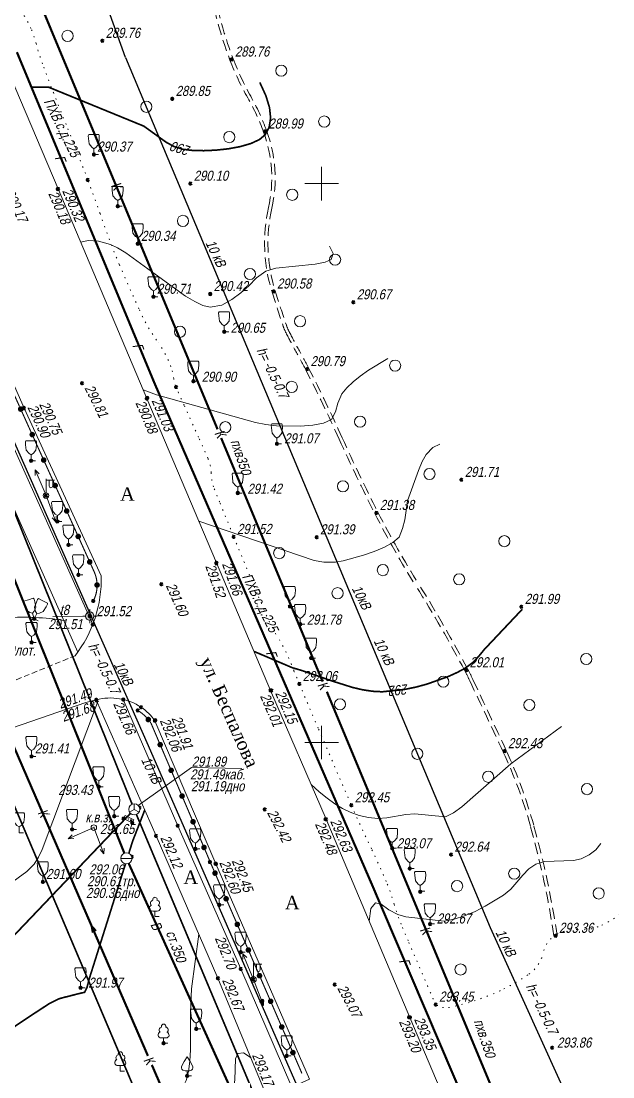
# Model space of a CAD drawing. Header units: metres. Extents: x 5191936 to 10384803, y 4968698 to 9938221.
# Drawn here: x 5192373.1 to 5192426.1, y 4968920.1 to 4969014.5 of the extents above; entities that cross this region are included whole.
import ezdxf

# ---------------------------------------------------------------- set-up
doc = ezdxf.new("R2010")
doc.units = ezdxf.units.M
doc.set_wipeout_variables(frame=1)
for name, pattern in [('71100000a', [1, 0, -1]), ('COMMUN', [6, 5, -1]), ('DASHED', [0.75, 0.5, -0.25]), ('DASHEDX2', [1.5, 1, -0.5])]:
    doc.linetypes.add(name, pattern=pattern)
doc.layers.get('0').update_dxf_attribs({"lineweight": 18})
for name, color, linetype, lineweight in [('31252100', 7, 'Continuous', 18), ('51361400', 7, 'Continuous', 18), ('51361960', 7, 'Continuous', 18), ('51472300', 7, 'Continuous', 18), ('51478610', 7, 'Continuous', 18), ('71100000', 7, 'Continuous', 18), ('71133100', 7, 'Continuous', 18), ('71133200', 7, 'Continuous', 18), ('71133300', 7, 'Continuous', 18), ('82211000', 7, 'Continuous', 18), ('Commun', 7, 'Continuous', 18), ('CONTOURS-LABEL', 7, 'Continuous', 18), ('ELE_SKLAD', 7, 'Continuous', 18), ('GEO_POINTS', 7, 'Continuous', 18), ('Grid', 7, 'Continuous', 18), ('Otm', 7, 'Continuous', 18), ('R_Поверхность6_CNT-MAJ', 7, 'Continuous', 18), ('R_Поверхность6_CNT-MIN', 7, 'Continuous', 18), ('R_Поверхность7_CNT-MAJ', 7, 'Continuous', 18), ('R_Поверхность7_CNT-MIN', 7, 'Continuous', 18), ('R_Поверхность8_CNT-MIN', 7, 'Continuous', 18), ('Sit', 7, 'Continuous', 18), ('Text', 7, 'Continuous', 18), ('Text_com', 7, 'Continuous', 18), ('Us_znak', 7, 'Continuous', 18), ('Us_znak_fon', 7, 'Continuous', 18)]:
    doc.layers.add(name, color=color, linetype=linetype, lineweight=lineweight)
doc.styles.add('eskd', font='ESKD1.shx', dxfattribs={"width": 1.2, "oblique": 15})
doc.styles.get("Standard").update_dxf_attribs({"font": 'arial.ttf', "width": 0.8, "oblique": 13, "height": 0.9})
doc.styles.add('style1', font='times.ttf', dxfattribs={"height": 1})
doc.linetypes.add('KABELww_500', pattern='A,0.0001,-0.4,[131,ltypeshp.shx,S=0.4,R=90,X=0.4,Y=-0.4],0.2,[131,ltypeshp.shx,S=0.2,R=90,X=0.4,Y=-0.2],3.6,[131,ltypeshp.shx,S=0.2,R=-90,X=-0.4,Y=0.2],0.2,[131,ltypeshp.shx,S=0.4,R=-90,X=-0.4,Y=0.4],-0.8,4,-0.4', length=9.6001)
doc.linetypes.add('ПОДЗ_ЛИНИИ_СВЯЗИ', pattern='A,4.8,-0.2,[133,ltypeshp.shx,S=0.2,R=0,X=-0.2,Y=0],-0.2,4.8,-2', length=12)

# ---------------------------------------------------------------- blocks, each defined once
blk = doc.blocks.new('71133100')
for p, q in [((-0.39, 0.96), (0.43, 0.96)), ((0, 0.96), (0, 0)), ((0, 0), (0.75, 0))]:
    blk.add_line(p, q)
for centre, radius, start, end in [((-0.44, 1.5), 0.538, 107.1058, 275.2306), ((-0.26, 2.38), 0.52, 101.09, 227.21), ((0.01, 3.04), 0.39, 339.52, 198.62), ((0.33, 2.4), 0.5, 301.87, 85.62), ((0.46, 1.48), 0.52, 267.04, 76.7)]:
    blk.add_arc(centre, radius, start, end)
at = {"style": 'eskd', "oblique": 15}
blk.add_attdef('Z', (1.7, -0.17), '', height=2, dxfattribs=at)
blk = doc.blocks.new('71133200')
for p, q in [((-0.924145, 3.560442), (-1.024145, 3.360442)), ((-1.024145, 3.360442), (-0.977382, 2.864397)), ((-0.977382, 2.864397), (-0.861899, 1.88241)), ((-0.024145, 3.560442), (-0.924145, 3.560442)), ((-0.024145, 3.560442), (0.875855, 3.560442)), ((0.861899, 1.88241), (0.975974, 2.864397)), ((0.875855, 3.560442), (0.958164, 3.395824)), ((0.975974, 2.864397), (0.958164, 3.395824)), ((-0.861899, 1.88241), (-0.374616, 1.28565)), ((-0.374616, 1.28565), (0, 1.039723)), ((0, 1.039723), (0.401375, 1.321765)), ((0, 0), (0, 1.039723)), ((0.8, 0), (0, 0)), ((0.401375, 1.321765), (0.861899, 1.88241))]:
    blk.add_line(p, q)
at = {"style": 'eskd', "oblique": 14.99997778}
blk.add_attdef('Z', (1.873004, -0.239356), '', height=2, dxfattribs=at)
blk = doc.blocks.new('51478610')
at = {"color": 7}
blk.add_wipeout([(0.5, 0.05), (0.48, 0.15), (0.44, 0.24), (0.39, 0.32), (0.32, 0.39), (0.24, 0.44), (0.15, 0.48), (0.05, 0.5), (-0.05, 0.5), (-0.15, 0.48), (-0.24, 0.44), (-0.32, 0.39), (-0.39, 0.32), (-0.44, 0.24), (-0.48, 0.15), (-0.5, 0.05), (-0.5, -0.05), (-0.48, -0.15), (-0.44, -0.24), (-0.39, -0.32), (-0.32, -0.39), (-0.24, -0.44), (-0.15, -0.48), (-0.05, -0.5), (0.05, -0.5), (0.15, -0.48), (0.24, -0.44), (0.32, -0.39), (0.39, -0.32), (0.44, -0.24), (0.48, -0.15), (0.5, -0.05)], dxfattribs=at)
at = {"color": 7, "const_width": 0.375}
blk.add_lwpolyline([(0.01, 0.01, 1), (-0.01, -0.01, 1), (0.01, 0.01)], format="xyb", close=True, dxfattribs=at)
blk.add_circle((0, 0), 0.5)
at = {"style": 'eskd', "oblique": 15}
blk.add_attdef('Z', (1.11, -0.78), '', height=2, dxfattribs=at)
blk = doc.blocks.new('NAPR')
at = {"layer": 'Us_znak', "color": 0, "linetype": 'Continuous', "lineweight": -2}
for p in [(-0.191, 2.038), (0.189, 2.037)]:
    blk.add_line(p, (0, 2.5), dxfattribs=at)
blk.add_lwpolyline([(0, 0), (0, 2.5)], dxfattribs=at)
blk = doc.blocks.new('71133300')
for p, q in [((0, 0.91), (0, 0)), ((0, 0), (0.76, 0))]:
    blk.add_line(p, q)
blk.add_lwpolyline([(0, 0.91), (-0.38, 0.91), (-0.76, 1.03), (-0.95, 1.21), (-1.01, 1.47), (-0.99, 1.69), (-0.54, 2.57), (0, 3.42), (0.54, 2.57), (0.99, 1.69), (1.01, 1.47), (0.95, 1.21), (0.76, 1.03), (0.39, 0.91)], close=True)
at = {"style": 'eskd', "oblique": 15}
blk.add_attdef('Z', (1.77, -0.69), '', height=2, dxfattribs=at)
blk = doc.blocks.new('51472300')
for p, q in [((0, 0.5), (0, 3)), ((0, 2.75), (1.5, 2.75)), ((0.54, 1.74), (0.54, 2.75)), ((1.2, 1.74), (1.2, 2.75))]:
    blk.add_line(p, q)
at = {"color": 7}
for radius in [0.5, 0.05]:
    blk.add_circle((0, 0), radius, dxfattribs=at)
blk.add_arc((0.87, 1.75), 0.331, 182.1567, 357.8433)
at = {"oblique": 15}
blk.add_attdef('Z', (1.02, -1.37), '', height=2, dxfattribs=at)
blk = doc.blocks.new('*U49')
at = {"layer": '82211000', "linetype": 'Continuous', "ltscale": 0.5}
blk.add_hatch(color=256, dxfattribs=at).paths.add_polyline_path([(5192379.91, 4968964.339, 1), (5192379.917, 4968963.839, 1)], flags=0)
at = {"layer": '82211000', "linetype": 'Continuous', "ltscale": 0.5, "flags": 128}
blk.add_lwpolyline([(5192379.639, 4968965.299, 0.1, 0.1, -0.08385), (5192379.899, 4968964.338, 0, 0, 0)], format="xyseb", dxfattribs=at)
at = {"layer": '82211000', "ltscale": 0.5, "const_width": 0.1}
blk.add_lwpolyline([(5192379.906, 4968963.839, -0.102887), (5192379.576, 4968962.668, -0.102887)], format="xyb", dxfattribs=at)
blk = doc.blocks.new('*U50')
at = {"layer": '82211000', "linetype": 'Continuous', "ltscale": 0.5}
for points in [[(5192358.938, 4969012.113, 1), (5192359.135, 4969011.653, 1)], [(5192359.925, 4969009.816, 1), (5192360.123, 4969009.357, 1)], [(5192360.913, 4969007.519, 1), (5192361.11, 4969007.06, 1)], [(5192361.9, 4969005.223, 1), (5192362.098, 4969004.763, 1)], [(5192362.888, 4969002.926, 1), (5192363.085, 4969002.467, 1)], [(5192363.875, 4969000.629, 1), (5192364.073, 4969000.17, 1)], [(5192364.863, 4968998.332, 1), (5192365.06, 4968997.873, 1)], [(5192365.85, 4968996.036, 1), (5192366.048, 4968995.576, 1)], [(5192366.838, 4968993.739, 1), (5192367.035, 4968993.28, 1)], [(5192367.831, 4968991.445, 1), (5192368.037, 4968990.989, 1)], [(5192368.86, 4968989.167, 1), (5192369.066, 4968988.711, 1)], [(5192369.889, 4968986.888, 1), (5192370.095, 4968986.432, 1)], [(5192370.918, 4968984.61, 1), (5192371.124, 4968984.154, 1)], [(5192371.947, 4968982.331, 1), (5192372.153, 4968981.876, 1)], [(5192372.976, 4968980.053, 1), (5192373.182, 4968979.597, 1)], [(5192374.005, 4968977.774, 1), (5192374.211, 4968977.319, 1)], [(5192375.034, 4968975.496, 1), (5192375.24, 4968975.04, 1)], [(5192376.063, 4968973.218, 1), (5192376.269, 4968972.762, 1)], [(5192377.092, 4968970.939, 1), (5192377.298, 4968970.484, 1)], [(5192378.121, 4968968.661, 1), (5192378.327, 4968968.205, 1)], [(5192379.15, 4968966.382, 1), (5192379.356, 4968965.927, 1)]]:
    blk.add_hatch(color=256, dxfattribs=at).paths.add_polyline_path(points, flags=0)
at = {"layer": '82211000', "linetype": 'Continuous', "ltscale": 0.5, "flags": 128}
blk.add_lwpolyline([(5192358.543, 4969013.031, 0.1, 0.1, 0), (5192358.938, 4969012.113, 0, 0, 0)], format="xyseb", dxfattribs=at)
at = {"layer": '82211000', "linetype": 'Continuous', "ltscale": 0.5, "const_width": 0.1}
for points in [[(5192359.135, 4969011.653), (5192359.925, 4969009.816)], [(5192360.123, 4969009.357), (5192360.913, 4969007.519)], [(5192361.11, 4969007.06), (5192361.9, 4969005.223)], [(5192362.098, 4969004.763), (5192362.888, 4969002.926)], [(5192363.085, 4969002.467), (5192363.875, 4969000.629)], [(5192364.073, 4969000.17), (5192364.863, 4968998.332)], [(5192365.06, 4968997.873), (5192365.85, 4968996.036)], [(5192366.048, 4968995.576), (5192366.838, 4968993.739)], [(5192368.037, 4968990.989), (5192368.86, 4968989.167)], [(5192369.066, 4968988.711), (5192369.889, 4968986.888)], [(5192370.095, 4968986.432), (5192370.918, 4968984.61)], [(5192371.124, 4968984.154), (5192371.947, 4968982.331)], [(5192372.153, 4968981.876), (5192372.976, 4968980.053)], [(5192373.182, 4968979.597), (5192374.005, 4968977.774)], [(5192374.211, 4968977.319), (5192375.034, 4968975.496)], [(5192375.24, 4968975.04), (5192376.063, 4968973.218)], [(5192376.269, 4968972.762), (5192377.092, 4968970.939)], [(5192377.298, 4968970.484), (5192378.121, 4968968.661)], [(5192378.327, 4968968.205), (5192379.15, 4968966.382)]]:
    blk.add_lwpolyline(points, dxfattribs=at)
at = {"layer": '82211000', "linetype": 'Continuous', "ltscale": 0.5}
blk.add_lwpolyline([(5192367.035, 4968993.28, 0.1, 0.1, 0), (5192367.679, 4968991.781, 0.1, 0.1, 0), (5192367.831, 4968991.445, 0, 0, 0)], format="xyseb", dxfattribs=at)
at = {"layer": '82211000', "ltscale": 0.5, "const_width": 0.1}
blk.add_lwpolyline([(5192379.356, 4968965.927), (5192379.639, 4968965.299)], dxfattribs=at)
blk = doc.blocks.new('*U55')
at = {"layer": '82211000', "linetype": 'Continuous', "ltscale": 0.5}
for points in [[(5192384.331, 4968952.245, 1), (5192384.654, 4968951.862, 1)], [(5192385.458, 4968950.032, 1), (5192385.654, 4968949.573, 1)], [(5192386.439, 4968947.733, 1), (5192386.635, 4968947.273, 1)], [(5192387.42, 4968945.433, 1), (5192387.616, 4968944.973, 1)], [(5192388.4, 4968943.134, 1), (5192388.597, 4968942.674, 1)], [(5192389.381, 4968940.834, 1), (5192389.577, 4968940.374, 1)], [(5192390.365, 4968938.536, 1), (5192390.564, 4968938.077, 1)], [(5192391.36, 4968936.242, 1), (5192391.559, 4968935.783, 1)], [(5192392.355, 4968933.949, 1), (5192392.554, 4968933.49, 1)], [(5192393.35, 4968931.655, 1), (5192393.549, 4968931.197, 1)], [(5192394.345, 4968929.362, 1), (5192394.544, 4968928.903, 1)], [(5192395.34, 4968927.068, 1), (5192395.539, 4968926.61, 1)], [(5192396.335, 4968924.775, 1), (5192396.534, 4968924.316, 1)], [(5192397.33, 4968922.481, 1), (5192397.529, 4968922.023, 1)]]:
    blk.add_hatch(color=256, dxfattribs=at).paths.add_polyline_path(points, flags=0)
at = {"layer": '82211000', "linetype": 'Continuous', "ltscale": 0.5, "flags": 128}
blk.add_lwpolyline([(5192383.555, 4968952.871, 0.1, 0.1, -0.129489), (5192383.635, 4968952.818, 0.1, 0.1, -0.055966), (5192384.326, 4968952.24, 0, 0, 0)], format="xyseb", dxfattribs=at)
at = {"layer": '82211000', "linetype": 'Continuous', "ltscale": 0.5}
for points in [[(5192384.648, 4968951.858, 0.1, 0.1, -0.008485), (5192384.727, 4968951.746, 0.1, 0.1, 0), (5192385.458, 4968950.032, 0, 0, 0)], [(5192389.577, 4968940.374, 0.1, 0.1, 0), (5192390.174, 4968938.974, 0.1, 0.1, 0), (5192390.365, 4968938.536, 0, 0, 0)]]:
    blk.add_lwpolyline(points, format="xyseb", dxfattribs=at)
at = {"layer": '82211000', "linetype": 'Continuous', "ltscale": 0.5, "const_width": 0.1}
for points in [[(5192385.654, 4968949.573), (5192386.439, 4968947.733)], [(5192386.635, 4968947.273), (5192387.42, 4968945.433)], [(5192387.616, 4968944.973), (5192388.4, 4968943.134)], [(5192388.597, 4968942.674), (5192389.381, 4968940.834)], [(5192390.564, 4968938.077), (5192391.36, 4968936.242)], [(5192391.559, 4968935.783), (5192392.355, 4968933.949)], [(5192392.554, 4968933.49), (5192393.35, 4968931.655)], [(5192393.549, 4968931.197), (5192394.345, 4968929.362)], [(5192394.544, 4968928.903), (5192395.34, 4968927.068)], [(5192395.539, 4968926.61), (5192396.335, 4968924.775)], [(5192396.534, 4968924.316), (5192397.33, 4968922.481)]]:
    blk.add_lwpolyline(points, dxfattribs=at)
at = {"layer": '82211000', "ltscale": 0.5, "const_width": 0.1}
blk.add_lwpolyline([(5192397.529, 4968922.023), (5192398.242, 4968920.378)], dxfattribs=at)
blk = doc.blocks.new('31252100a')
blk.add_circle((0, 0), 1)
blk = doc.blocks.new('51361400a')
at = {"color": 7}
blk.add_wipeout([(-0.1, 1), (-0.29, 0.96), (-0.47, 0.89), (-0.64, 0.78), (-0.78, 0.64), (-0.89, 0.47), (-0.96, 0.29), (-1, 0.1), (-1, -0.1), (-0.96, -0.29), (-0.89, -0.47), (-0.78, -0.64), (-0.64, -0.78), (-0.47, -0.89), (-0.29, -0.96), (-0.1, -1), (0.1, -1), (0.29, -0.96), (0.47, -0.89), (0.64, -0.78), (0.78, -0.64), (0.89, -0.47), (0.96, -0.29), (1, -0.1), (1, 0.1), (0.96, 0.29), (0.89, 0.47), (0.78, 0.64), (0.64, 0.78), (0.47, 0.89), (0.29, 0.96), (0.1, 1)], dxfattribs=at)
blk.add_line((-1, 0), (1, 0))
blk.add_circle((0, 0), 1)
at = {"style": 'eskd', "oblique": 15}
for tag, p in [('Z', (1.72, 1.4)), ('Z1', (1.72, -1)), ('Z2', (1.72, -3.4))]:
    blk.add_attdef(tag, p, '', height=2, dxfattribs=at)
blk = doc.blocks.new('51361960a')
at = {"color": 7}
blk.add_wipeout([(-0.1, 1), (-0.29, 0.96), (-0.47, 0.89), (-0.64, 0.78), (-0.78, 0.64), (-0.89, 0.47), (-0.96, 0.29), (-1, 0.1), (-1, -0.1), (-0.96, -0.29), (-0.89, -0.47), (-0.78, -0.64), (-0.64, -0.78), (-0.47, -0.89), (-0.29, -0.96), (-0.1, -1), (0.1, -1), (0.29, -0.96), (0.47, -0.89), (0.64, -0.78), (0.78, -0.64), (0.89, -0.47), (0.96, -0.29), (1, -0.1), (1, 0.1), (0.96, 0.29), (0.89, 0.47), (0.78, 0.64), (0.64, 0.78), (0.47, 0.89), (0.29, 0.96), (0.1, 1)], dxfattribs=at)
blk.add_wipeout([(-0.1, 1), (-0.29, 0.96), (-0.47, 0.89), (-0.64, 0.78), (-0.78, 0.64), (-0.89, 0.47), (-0.96, 0.29), (-1, 0.1), (-1, -0.1), (-0.96, -0.29), (-0.89, -0.47), (-0.78, -0.64), (-0.64, -0.78), (-0.47, -0.89), (-0.29, -0.96), (-0.1, -1), (0.1, -1), (0.29, -0.96), (0.47, -0.89), (0.64, -0.78), (0.78, -0.64), (0.89, -0.47), (0.96, -0.29), (1, -0.1), (1, 0.1), (0.96, 0.29), (0.89, 0.47), (0.78, 0.64), (0.64, 0.78), (0.47, 0.89), (0.29, 0.96), (0.1, 1)], dxfattribs=at)
for q in [(-0.87, -0.5), (0, 1), (0.87, -0.5)]:
    blk.add_line((0, 0), q)
blk.add_circle((0, 0), 1)
at = {"style": 'eskd', "oblique": 15}
for tag, p in [('Z', (1.72, 1.4)), ('Z1', (1.72, -1)), ('Z2', (1.72, -3.4))]:
    blk.add_attdef(tag, p, '', height=2, dxfattribs=at)
blk = doc.blocks.new('A$C52264BE2')
at = {"layer": 'Sit'}
h = blk.add_hatch(color=32, dxfattribs=at)
h.dxf.hatch_style = 1
h.paths.add_polyline_path([(0, 0.374), (0.714, 0.443), (0.15, 0)])
at = {"layer": 'Sit', "color": 32, "elevation": 285.308}
blk.add_lwpolyline([(0, 0.374), (0.714, 0.443), (0.15, 0), (0, 0.374)], dxfattribs=at)
blk = doc.blocks.new('POINT')
at = {"layer": 'Us_znak', "linetype": 'Continuous', "lineweight": -2}
h = blk.add_hatch(color=0, dxfattribs=at)
edge = h.paths.add_edge_path()
edge.add_arc((0, 0), 0.05, 0, 360)
at = {"layer": 'Us_znak_fon', "linetype": 'Continuous', "true_color": 0xffffff}
blk.add_hatch(color=7, dxfattribs=at).paths.add_polyline_path([(-0.422, 0.05, -0.346708), (-0.05, 0.422), (-0.05, 0.625), (0.05, 0.625), (0.05, 0.422, -0.346708), (0.422, 0.05), (0.625, 0.05), (0.625, -0.05), (0.422, -0.05, -0.346708), (0.05, -0.422), (0.05, -0.625), (-0.05, -0.625), (-0.05, -0.422, -0.346708), (-0.422, -0.05), (-0.625, -0.05), (-0.625, 0.05)])
at = {"layer": 'Us_znak', "color": 0, "linetype": 'Continuous', "lineweight": -2}
for p, q in [((-0.625, 0), (-0.375, 0)), ((0, 0.375), (0, 0.625)), ((0.375, 0), (0.625, 0)), ((0, -0.625), (0, -0.375))]:
    blk.add_line(p, q, dxfattribs=at)
for radius in [0.375, 0.05]:
    blk.add_circle((0, 0), radius, dxfattribs=at)
blk = doc.blocks.new('GRID')
at = {"layer": 'Grid', "color": 104}
blk.add_line((-1.5, 0), (1.5, 0), dxfattribs=at)
for points in [[(0, 0), (0, 1.5)], [(0, 0), (0, -1.5)]]:
    blk.add_lwpolyline(points, dxfattribs=at)

msp = doc.modelspace()

# ---------------------------------------------------------------- hatches: boundary and pattern name
at = {"layer": 'Sit'}
h = msp.add_hatch(color=256, dxfattribs=at)
h.dxf.hatch_style = 1
edge = h.paths.add_edge_path()
edge.add_arc((5192382.477, 4968943.263), 0.0633, 0, 360)
h = msp.add_hatch(color=256, dxfattribs=at)
h.dxf.hatch_style = 1
edge = h.paths.add_edge_path()
edge.add_arc((5192382.705, 4968943.158), 0.0633, 0, 360)
h = msp.add_hatch(color=256, dxfattribs=at)
h.dxf.hatch_style = 1
edge = h.paths.add_edge_path()
edge.add_arc((5192382.958, 4968943.026), 0.0633, 0, 360)

# ---------------------------------------------------------------- linework, layer by layer
at = {"color": 192, "linetype": 'ПОДЗ_ЛИНИИ_СВЯЗИ', "lineweight": 60, "ltscale": 0.4, "const_width": 0.15, "flags": 128}
for points, elevation in [([(5192363.093, 4968994.019), (5192383.048, 4968944.479)], 290.074), ([(5192359.414, 4968975.202), (5192400.151, 4968879.163), (5192415.349, 4968862.931), (5192431.978, 4968825.684)], 290.481), ([(5192383.429, 4968943.554), (5192412.613, 4968874.085)], 290.074)]:
    msp.add_lwpolyline(points, dxfattribs=dict(at, elevation=elevation))
msp.add_lwpolyline([(5192382.893, 4968943.654), (5192360.566, 4968920.23)], dxfattribs=at)
at = {"layer": '71100000', "linetype": '71100000a', "ltscale": 0.5}
msp.add_lwpolyline([(5192373.242, 4969015.27, -0.040446), (5192373.992, 4969013.885, -0.039251), (5192374.464, 4969012.539, 0.025097), (5192375.141, 4969010.417, 0.00676), (5192377.144, 4969005.29, -0.006992), (5192379.078, 4969000.333, -0.004475), (5192380.174, 4968997.322, 0.004825), (5192381.193, 4968994.529, 0.011418), (5192381.911, 4968992.742, 0.004977), (5192383.693, 4968988.7, 0.049624), (5192385.401, 4968985.746, -0.070917), (5192386.51, 4968983.624, -0.050439), (5192386.768, 4968982.568, 0.0688), (5192386.985, 4968981.799, 0.000646), (5192387.174, 4968981.37, 0.000224), (5192387.72, 4968980.135, 0.002206), (5192389.031, 4968977.209, -0.003622), (5192389.825, 4968975.424, -0.096766), (5192390.111, 4968974.134, 0.087041), (5192390.401, 4968972.696, 0.002991), (5192390.917, 4968971.4, 0.001287), (5192392.141, 4968968.397, 0.001024), (5192394.355, 4968963.038, 0.003323), (5192395.052, 4968961.392, 0.03711), (5192396.093, 4968959.398, -0.039081), (5192397.074, 4968957.501, -0.003315), (5192397.528, 4968956.405, 0.003096), (5192398.013, 4968955.232, 0.00177), (5192399.733, 4968951.184, 0.001051), (5192402.669, 4968944.383, 0.010121), (5192404.467, 4968940.462, -0.01371), (5192405.773, 4968937.558, -0.026058), (5192406.5, 4968935.522, 0.025494), (5192407.241, 4968933.441, 0.002719), (5192407.804, 4968932.104, 0.000931), (5192409.476, 4968928.213, 0.002558), (5192409.949, 4968927.133, 0.00619), (5192410.152, 4968926.69, 0.147619), (5192410.323, 4968926.501, 0.070114), (5192410.808, 4968926.295, 0.117065), (5192411.351, 4968926.279, 0.026428), (5192413.648, 4968926.883, 0.035825), (5192416.294, 4968927.945, 0.039067), (5192418.548, 4968929.269, 0.188958), (5192419.809, 4968931.16, -0.209837), (5192421.021, 4968932.83, -0.153261), (5192422.875, 4968933.253, 0.130384), (5192425.059, 4968933.651, 0.041518), (5192426.716, 4968934.605, 0.023686)], format="xyb", dxfattribs=at)
at = {"layer": 'Commun', "color": 1, "linetype": 'KABELww_500', "lineweight": 30, "elevation": 289.986, "flags": 128}
for points in [[(5192382.466, 4969011.289), (5192370.473, 4969044.589), (5192358.264, 4969072.423), (5192342.751, 4969108.924), (5192335.712, 4969126.684)], [(5192382.466, 4969011.289), (5192415.089, 4968933.441), (5192434.818, 4968889.937), (5192496.307, 4968762.206)]]:
    msp.add_lwpolyline(points, dxfattribs=at)
at = {"layer": 'Commun', "color": 1, "linetype": 'KABELww_500', "lineweight": 30, "flags": 128}
msp.add_lwpolyline([(5192313.741, 4969113.03), (5192318.688, 4969101.205), (5192326.535, 4969083.027), (5192337.274, 4969058.319), (5192355.261, 4969016.032), (5192359.208, 4969007.01), (5192365.761, 4968992.071), (5192384.47, 4968949.726), (5192398.816, 4968916.917), (5192412.72, 4968884.388), (5192424.626, 4968856.733), (5192424.626, 4968856.733)], dxfattribs=at)
at = {"layer": 'Commun', "color": 106, "linetype": 'COMMUN', "ltscale": 0.7, "const_width": 0.2, "elevation": 288.015, "flags": 128}
msp.add_lwpolyline([(5192330.211, 4969063.147), (5192353.841, 4969011.103), (5192382.537, 4968939.632), (5192407.44, 4968884.601)], dxfattribs=at)
at = {"layer": 'Commun', "color": 32, "linetype": 'COMMUN', "ltscale": 0.7, "const_width": 0.2, "elevation": 289.283, "flags": 128}
for points in [[(5192372.623, 4969021.398), (5192390.689, 4968978.02)], [(5192391.013, 4968977.241), (5192400.09, 4968955.446)], [(5192400.468, 4968954.537), (5192418.261, 4968911.814)]]:
    msp.add_lwpolyline(points, dxfattribs=at)
at = {"layer": 'Commun', "color": 4, "linetype": 'COMMUN', "ltscale": 0.7, "const_width": 0.2, "flags": 128}
msp.add_lwpolyline([(5192452.716, 4968951.05), (5192445.2, 4968949.396), (5192436.072, 4968929.142), (5192418.49, 4968908.416), (5192417.581, 4968906.66), (5192404.495, 4968937.301), (5192385.012, 4968982.233), (5192372.739, 4969011.765)], dxfattribs=at)
at = {"layer": 'Commun', "color": 32, "linetype": 'COMMUN', "ltscale": 0.7, "const_width": 0.2, "flags": 128}
for points in [[(5192369.343, 4968956.841), (5192384.46, 4968921.958)], [(5192384.81, 4968921.149), (5192387.135, 4968915.786)]]:
    msp.add_lwpolyline(points, dxfattribs=at)
at = {"layer": 'GEO_POINTS', "color": 1, "elevation": 291.52}
msp.add_lwpolyline([(5192379.268, 4968961.3), (5192379.268, 4968961.3)], dxfattribs=at)
at = {"layer": 'GEO_POINTS', "lineweight": 60}
for centre in [(5192380.383, 4969012.784, 289.763), (5192391.942, 4969011.113, 289.759), (5192386.643, 4969007.59, 289.853), (5192394.944, 4969004.669, 289.988), (5192379.625, 4969002.608, 290.368), (5192379.078, 4969000.333, 290.287), (5192388.263, 4969000.001, 290.1), (5192376.398, 4968999.52, 290.179), (5192376.42, 4968999.523, 290.318), (5192381.764, 4968997.974, 290.562), (5192383.548, 4968994.619, 290.336), (5192395.705, 4968990.354, 290.582), (5192384.959, 4968989.882, 290.71), (5192390.039, 4968990.127, 290.424), (5192402.847, 4968989.389, 290.671), (5192391.285, 4968986.754, 290.653), (5192398.707, 4968983.412, 290.795), (5192378.568, 4968982.144, 290.812), (5192386.985, 4968981.799, 290.942), (5192388.529, 4968982.324, 290.899), (5192384.361, 4968980.775, 290.883), (5192384.398, 4968980.824, 291.029), (5192373.357, 4968979.943, 290.895), (5192373.382, 4968979.911, 290.752), (5192396.004, 4968976.721, 291.066), (5192374.011, 4968975.21, 290.886), (5192412.513, 4968973.501, 291.709), (5192392.501, 4968972.321, 291.424), (5192375.345, 4968972.086, 291.034), (5192404.901, 4968970.544, 291.381), (5192376.356, 4968969.776, 291.179), (5192377.354, 4968967.672, 291.257), (5192392.141, 4968968.397, 291.524), (5192399.565, 4968968.363, 291.394), (5192390.581, 4968966.023, 291.522), (5192390.592, 4968966.074, 291.655), (5192378.237, 4968964.998, 291.388), (5192385.671, 4968964.159, 291.598), (5192379.576, 4968962.668, 291.547), (5192397.16, 4968962.174, 291.724), (5192417.876, 4968962.137, 291.99), (5192374.295, 4968961.066, 291.275), (5192379.255, 4968961.304, 291.509), (5192379.521, 4968960.553, 291.426), (5192398.087, 4968960.575, 291.777), (5192374.058, 4968958.952, 291.474), (5192399.062, 4968957.552, 291.991), (5192412.949, 4968956.468, 292.008), (5192395.43, 4968954.653, 292.01), (5192395.512, 4968954.659, 292.153), (5192398.013, 4968955.232, 292.063), (5192379.836, 4968953.817, 291.488), (5192379.876, 4968953.752, 291.682), (5192382.26, 4968953.843, 291.663), (5192383.555, 4968952.871, 291.818), (5192383.855, 4968953.151, 291.814), (5192385.08, 4968951.939, 292.057), (5192385.112, 4968951.987, 291.915), (5192374.046, 4968948.754, 291.409), (5192416.372, 4968949.227, 292.434), (5192380.058, 4968946.039, 293.427), (5192383.707, 4968944.164, 291.89), (5192394.911, 4968944.012, 292.424), (5192402.669, 4968944.383, 292.448), (5192381.45, 4968943.392, 295.036), (5192382.281, 4968943.19, 291.912), (5192400.348, 4968943.123, 292.482), (5192400.395, 4968943.125, 292.627), (5192377.681, 4968942.223, 291.058), (5192379.62, 4968942.379, 291.65), (5192383.06, 4968942.809, 291.937), (5192387.134, 4968942.552, 292.175), (5192385.194, 4968941.644, 292.12), (5192388.705, 4968940.479, 292.349), (5192406.313, 4968940.534, 293.068), (5192383.02, 4968939.78, 292.062), (5192390.01, 4968939.296, 292.501), (5192411.587, 4968939.968, 292.638), (5192390.516, 4968939.148, 292.599), (5192390.542, 4968939.132, 292.448), (5192407.891, 4968938.723, 292.409), (5192375.059, 4968937.525, 291.597), (5192408.823, 4968936.647, 292.575), (5192390.838, 4968935.468, 292.529), (5192409.699, 4968933.747, 292.665), (5192420.936, 4968932.706, 293.359), (5192392.762, 4968931.233, 292.727), (5192390.729, 4968928.901, 292.67), (5192392.764, 4968929.737, 292.698), (5192378.44, 4968928.054, 291.967), (5192393.905, 4968928.792, 292.51), (5192401.172, 4968928.337, 293.071), (5192394.685, 4968926.87, 292.893), (5192410.213, 4968926.553, 293.452), (5192407.824, 4968925.409, 293.204), (5192407.902, 4968925.402, 293.346), (5192388.782, 4968924.369, 292.705), (5192385.86, 4968923.082, 292.604), (5192420.626, 4968922.683, 293.858), (5192396.884, 4968921.96, 293.163), (5192387.97, 4968920.166, 292.338)]:
    msp.add_circle(centre, 0.06, dxfattribs=at)
at = {"layer": 'GEO_POINTS', "color": 1}
msp.add_circle((5192379.268, 4968961.3, 291.52), 0.15, dxfattribs=at)
at = {"layer": 'R_Поверхность6_CNT-MAJ', "color": 32, "elevation": 292, "flags": 128}
msp.add_lwpolyline([(5192384.177, 4968943.953, 0.15, 0.15, 0), (5192383.1, 4968941.192, 0.15, 0.15, 0), (5192379.201, 4968928.823, 0.15, 0.15, 0), (5192379.016, 4968928.093, 0.15, 0.15, 0), (5192378.79, 4968927.645, 0.15, 0.15, 0), (5192378.171, 4968927.501, 0.15, 0.15, 0), (5192377.172, 4968927.241, 0.15, 0.15, 0), (5192377.147, 4968927.245, 0.15, 0.15, 0), (5192376.473, 4968927.058, 0.15, 0.15, 0), (5192375.664, 4968926.653, 0.15, 0.15, 0), (5192373.76, 4968925.409, 0.15, 0.15, 0), (5192370.622, 4968923.295, 0.15, 0.15, 0), (5192369.617, 4968922.746, 0.15, 0.15, 0), (5192368.682, 4968922.369, 0.15, 0.15, 0), (5192367.845, 4968922.217, 0.15, 0.15, 0), (5192365.99, 4968922.776, 0.15, 0.15, 0), (5192364.122, 4968923.504, 0.15, 0.15, 0), (5192363.298, 4968923.958, 0.15, 0.15, 0), (5192362.03, 4968924.819, 0.15, 0.15, 0), (5192361.281, 4968925.422, 0.15, 0.15, 0), (5192360.887, 4968925.981, 0, 0, 0)], format="xyseb", dxfattribs=at)
at = {"layer": 'R_Поверхность6_CNT-MIN', "color": 32, "flags": 128}
for points, elevation in [([(5192379.942, 4968953.578), (5192374.997, 4968940.436), (5192374.681, 4968939.744), (5192374.287, 4968939.121), (5192373.619, 4968938.455), (5192372.074, 4968937.31), (5192371.4, 4968936.54), (5192367.408, 4968931.29), (5192366.728, 4968930.591), (5192366.036, 4968930.024), (5192365.33, 4968929.617), (5192364.607, 4968929.403), (5192363.788, 4968929.351), (5192362.957, 4968929.436), (5192362.114, 4968929.657), (5192361.259, 4968930.016), (5192360.393, 4968930.512), (5192359.514, 4968931.145), (5192358.623, 4968931.915), (5192357.721, 4968932.822), (5192356.807, 4968933.866)], 291.5), ([(5192389.018, 4968932.84), (5192388.35, 4968927.95), (5192388.273, 4968925.838), (5192388.264, 4968922.512), (5192388.205, 4968921.488), (5192388.082, 4968920.558), (5192387.875, 4968919.754), (5192387.562, 4968919.108), (5192386.78, 4968918.621), (5192385.963, 4968918.186), (5192385.112, 4968917.802), (5192377.045, 4968914.872), (5192375.166, 4968914.357), (5192374.313, 4968914.213), (5192373.533, 4968914.166), (5192372.563, 4968914.274), (5192371.712, 4968914.538), (5192369.36, 4968915.596), (5192367.477, 4968916.047), (5192366.64, 4968916.395), (5192365.995, 4968916.859), (5192365.437, 4968917.426), (5192364.967, 4968918.095)], 292.5), ([(5192393.689, 4968921.773), (5192393.017, 4968922.219), (5192392.489, 4968922.158), (5192392.289, 4968921.684), (5192392.223, 4968919.8), (5192392.1, 4968918.788), (5192391.777, 4968917.977), (5192391.211, 4968917.446), (5192390.464, 4968917.022), (5192389.596, 4968916.669), (5192387.739, 4968916.036), (5192386.871, 4968915.683), (5192384.971, 4968914.522), (5192377.049, 4968912.201), (5192371.392, 4968909.408), (5192370.668, 4968909.181), (5192370.108, 4968909.131), (5192369.377, 4968909.453), (5192369.046, 4968910.21)], 293)]:
    msp.add_lwpolyline(points, dxfattribs=dict(at, elevation=elevation))
at = {"layer": 'R_Поверхность7_CNT-MAJ', "color": 32, "const_width": 0.15, "flags": 128}
for points, elevation in [([(5192394.467, 4969009.059), (5192395.015, 4969007.868), (5192395.338, 4969006.805), (5192395.436, 4969005.871), (5192395.31, 4969005.065), (5192394.959, 4969004.388), (5192394.444, 4969003.948), (5192393.674, 4969003.592), (5192392.72, 4969003.316), (5192391.65, 4969003.118), (5192390.534, 4969002.997), (5192389.442, 4969002.95), (5192388.443, 4969002.975), (5192387.608, 4969003.071), (5192386.798, 4969003.319), (5192386.082, 4969003.713), (5192384.095, 4969005.146), (5192375.602, 4969008.622), (5192374.093, 4969008.646)], 290), ([(5192417.949, 4968961.918), (5192414.535, 4968958.3), (5192414.059, 4968957.711), (5192413.518, 4968957.143), (5192412.815, 4968956.629), (5192412.124, 4968956.262), (5192411.314, 4968955.896), (5192409.44, 4968955.226), (5192408.429, 4968954.951), (5192407.404, 4968954.743), (5192405.419, 4968954.535), (5192404.539, 4968954.581), (5192403.652, 4968954.717), (5192402.759, 4968954.927), (5192400.962, 4968955.492), (5192398.258, 4968956.43), (5192397.36, 4968956.695), (5192393.949, 4968958.149)], 292)]:
    msp.add_lwpolyline(points, dxfattribs=dict(at, elevation=elevation))
at = {"layer": 'R_Поверхность7_CNT-MIN', "color": 32, "flags": 128}
for points, elevation in [([(5192400.71, 4968994.405), (5192401.045, 4968993.758), (5192400.866, 4968993.219), (5192400.33, 4968992.964), (5192399.409, 4968992.808), (5192395.908, 4968992.427), (5192395.021, 4968992.16), (5192394.171, 4968991.567), (5192393.496, 4968990.867), (5192392.773, 4968990.237), (5192391.952, 4968989.639), (5192391.079, 4968989.116), (5192390.02, 4968988.952), (5192389.385, 4968989.11), (5192388.645, 4968989.453), (5192387.823, 4968989.941), (5192385.1, 4968991.906), (5192382.482, 4968993.821), (5192381.741, 4968994.271), (5192381.105, 4968994.564), (5192380.046, 4968994.854), (5192379.155, 4968994.923), (5192378.434, 4968994.77)], 290.5), ([(5192405.91, 4968984.354), (5192404.179, 4968983.312), (5192403.45, 4968982.786), (5192402.811, 4968982.256), (5192402.263, 4968981.724), (5192401.806, 4968981.188), (5192401.457, 4968980.374), (5192401.233, 4968979.592), (5192400.875, 4968978.907), (5192400.159, 4968978.569), (5192399.203, 4968978.378), (5192398.114, 4968978.298), (5192395.955, 4968978.336), (5192395.012, 4968978.456), (5192394.075, 4968978.639), (5192385.236, 4968981.116), (5192384.026, 4968981.567)], 291), ([(5192410.568, 4968976.698), (5192409.946, 4968976.38), (5192409.359, 4968975.765), (5192408.997, 4968975.144), (5192408.656, 4968974.34), (5192407.669, 4968971.619), (5192407.453, 4968969.933), (5192407.233, 4968969.14), (5192406.937, 4968968.382), (5192406.38, 4968967.904), (5192405.613, 4968967.468), (5192404.71, 4968967.08), (5192403.746, 4968966.745), (5192401.933, 4968966.263), (5192401.231, 4968966.128), (5192400.209, 4968966.134), (5192399.318, 4968966.274), (5192389.009, 4968969.807)], 291.5), ([(5192421.467, 4968951.436), (5192416.932, 4968948.083), (5192412.558, 4968944.249), (5192411.807, 4968943.7), (5192411.068, 4968943.356), (5192408.34, 4968943.619), (5192407.524, 4968943.542), (5192405.835, 4968943.252), (5192405.036, 4968943.211), (5192404.184, 4968943.287), (5192403.373, 4968943.459), (5192402.542, 4968943.763), (5192401.868, 4968944.1), (5192401.182, 4968944.517), (5192400.484, 4968945.014), (5192399.773, 4968945.591), (5192399.05, 4968946.247)], 292.5), ([(5192424.985, 4968940.953), (5192424.521, 4968940.406), (5192423.937, 4968939.955), (5192423.233, 4968939.598), (5192422.526, 4968939.441), (5192419.935, 4968939.342), (5192419.164, 4968939.121), (5192418.536, 4968938.697), (5192417.995, 4968938.131), (5192416.927, 4968936.87), (5192416.279, 4968936.323), (5192414.643, 4968935.346), (5192413.725, 4968934.89), (5192412.784, 4968934.494), (5192411.857, 4968934.189), (5192410.976, 4968934.003), (5192407.536, 4968934.412), (5192406.811, 4968934.594), (5192406.024, 4968935.027), (5192405.34, 4968935.52), (5192404.815, 4968935.664), (5192404.395, 4968935.142), (5192404.253, 4968934.017)], 293)]:
    msp.add_lwpolyline(points, dxfattribs=dict(at, elevation=elevation))
at = {"layer": 'R_Поверхность8_CNT-MIN', "color": 32}
msp.add_lwpolyline([(5192376.924, 4968960.927, 0.053364), (5192371.851, 4968961.161, 0.083911), (5192368.692, 4968960.428, 0.001205), (5192365.165, 4968958.946, 0.004238), (5192364.167, 4968958.514, 0.001916), (5192361.108, 4968957.145, 0.012103), (5192360.63, 4968956.915, 0.043855), (5192359.9, 4968956.456, -0.009757), (5192356.774, 4968954.182, -0.013155), (5192354.549, 4968952.714, -0.008741), (5192351.107, 4968950.654)], format="xyb", dxfattribs=at)
at = {"layer": 'Sit', "flags": 128}
for points, elevation in [([(5192357.012, 4969045.085), (5192360.686, 4969036.481), (5192365.791, 4969024.548), (5192376.42, 4968999.523), (5192384.361, 4968980.775), (5192390.592, 4968966.074), (5192395.43, 4968954.653), (5192400.395, 4968943.125), (5192407.902, 4968925.402), (5192412.241, 4968915.107)], 287.59), ([(5192358.87, 4969013.516), (5192361.939, 4969006.354), (5192367.759, 4968992.67), (5192373.382, 4968979.911), (5192380.286, 4968964.911)], 289.534), ([(5192356.34, 4969012.453), (5192359.533, 4969005.277), (5192365.66, 4968991.473), (5192372.098, 4968977.179), (5192379.521, 4968960.553)], 289.431), ([(5192370.855, 4968974.519), (5192378.189, 4968958.092)], 290.271), ([(5192378.63, 4968961.304), (5192375.948, 4968961.272)], 291.509), ([(5192378.899, 4968953.563), (5192370.681, 4968950.752), (5192361.425, 4968946.847), (5192352.083, 4968942.996)], 291.423), ([(5192379.836, 4968953.817), (5192378.899, 4968953.563)], 291.488), ([(5192394.81, 4968919.042), (5192390.729, 4968928.901), (5192385.194, 4968941.644), (5192379.836, 4968953.817)], 293.173), ([(5192382.26, 4968953.843), (5192387.134, 4968942.552), (5192392.764, 4968929.737), (5192397.328, 4968919.151), (5192398.903, 4968919.859)], 291.663), ([(5192383.06, 4968942.809), (5192382.281, 4968943.19), (5192382.412, 4968943.459), (5192383.192, 4968943.078)], 291.937), ([(5192383.06, 4968942.809), (5192383.192, 4968943.078)], 291.937)]:
    msp.add_lwpolyline(points, dxfattribs=dict(at, elevation=elevation))
at = {"layer": 'Sit', "linetype": 'DASHEDX2'}
for points in [[(5192383.014, 4969032.809, 0.007412), (5192385.341, 4969028.577, 0.008722), (5192387.434, 4969025.047, 0.001961), (5192388.275, 4969023.695, -0.004281), (5192388.659, 4969023.072, -0.104265), (5192390.172, 4969018.732, 0.059888), (5192392.082, 4969011.167, 0.036223), (5192393.657, 4969007.817, -0.039859), (5192395.085, 4969004.721, -0.143981), (5192395.545, 4968997.809, 0.131018), (5192395.849, 4968990.399, 0.007018), (5192396.843, 4968987.353, 0.034867), (5192397.086, 4968986.777, 0.009275), (5192397.896, 4968985.251, -0.008028), (5192398.84, 4968983.481, -0.012289), (5192401.841, 4968977.26, 0.011484), (5192405.034, 4968970.612, 0.022527), (5192408.712, 4968964.128, -0.019232), (5192413.082, 4968956.538, -0.010593), (5192413.528, 4968955.643, -0.001501), (5192416.508, 4968949.291, -0.041545), (5192418.974, 4968942.589, -0.029346), (5192421.084, 4968932.729, -0.029346)], [(5192382.749, 4969032.669, 0.007412), (5192385.081, 4969028.429, 0.008722), (5192387.179, 4969024.89, 0.001961), (5192388.021, 4969023.536, -0.004281), (5192388.402, 4969022.917, -0.104265), (5192389.874, 4969018.693, 0.059888), (5192391.802, 4969011.059, 0.036223), (5192393.395, 4969007.67, -0.039859), (5192394.803, 4969004.617, -0.143981), (5192395.252, 4968997.874, 0.131018), (5192395.562, 4968990.31, 0.007018), (5192396.559, 4968987.256, 0.034867), (5192396.819, 4968986.641, 0.009275), (5192397.633, 4968985.105, -0.008028), (5192398.573, 4968983.344, -0.012289), (5192401.567, 4968977.137, 0.011484), (5192404.767, 4968970.476, 0.022527), (5192408.457, 4968963.968, -0.019232), (5192412.816, 4968956.398, -0.010593), (5192413.257, 4968955.514, -0.001501), (5192416.236, 4968949.164, -0.041545), (5192418.685, 4968942.509, -0.029346), (5192420.788, 4968932.684, -0.029346)]]:
    msp.add_lwpolyline(points, format="xyb", dxfattribs=at)
at = {"layer": 'Sit', "flags": 128}
for points, elevation in [([(5192377.94, 4968957.756), (5192377.94, 4968957.756, 0.172061), (5192380.286, 4968964.911, -0.887376)], 290.831), ([(5192379.836, 4968953.817, -0.213199), (5192383.855, 4968953.151, -0.098442), (5192385.08, 4968951.939), (5192390.542, 4968939.132), (5192398.903, 4968919.859)], 291.488)]:
    msp.add_lwpolyline(points, format="xyb", dxfattribs=dict(at, elevation=elevation))
at = {"layer": 'Sit', "linetype": 'DASHED', "elevation": 290.831, "flags": 128}
msp.add_lwpolyline([(5192369.214, 4968954.192), (5192377.94, 4968957.756)], dxfattribs=at)
at = {"layer": 'Sit', "flags": 128}
msp.add_lwpolyline([(5192392.865, 4968947.658), (5192388.348, 4968947.753), (5192383.592, 4968944.37)], dxfattribs=at)
at = {"layer": 'Sit'}
msp.add_circle((5192382.958, 4968943.026), 0.0633, dxfattribs=at)

# ---------------------------------------------------------------- block references
at = {"layer": '31252100', "color": 7, "xscale": 0.5, "yscale": 0.5, "zscale": 0.5}
for p in [(5192377.27, 4969013.222), (5192396.39, 4969010.108), (5192384.32, 4969006.878), (5192400.23, 4969005.554), (5192391.737, 4969004.167), (5192397.37, 4968999.003), (5192387.593, 4968996.666), (5192401.208, 4968993.2), (5192393.58, 4968991.914), (5192398.07, 4968987.693), (5192387.334, 4968986.744), (5192406.578, 4968983.721), (5192397.327, 4968981.817), (5192403.44, 4968978.702), (5192391.384, 4968978.209), (5192409.65, 4968974.02), (5192401.907, 4968972.919), (5192416.349, 4968968.011), (5192396.206, 4968966.943), (5192405.477, 4968965.423), (5192412.304, 4968964.596), (5192401.427, 4968963.355), (5192423.674, 4968957.469), (5192410.892, 4968955.436), (5192401.647, 4968953.412), (5192418.583, 4968953.356), (5192408.561, 4968948.988), (5192414.9, 4968946.929), (5192423.744, 4968945.829), (5192417.233, 4968938.262), (5192412.122, 4968937.145), (5192424.79, 4968936.489), (5192412.431, 4968929.686)]:
    msp.add_blockref('31252100a', p, dxfattribs=at)
at = {"layer": '51472300', "color": 7, "xscale": 0.5, "yscale": 0.5, "zscale": 0.5}
for p in [(5192375.345, 4968972.086, 291.034), (5192393.905, 4968928.792, 292.51)]:
    msp.add_blockref('51472300', p, dxfattribs=at)
at = {"layer": '71133100', "color": 7, "xscale": 0.5, "yscale": 0.5, "zscale": 0.5}
for p in [(5192385.083, 4968934.43, 292.375), (5192385.86, 4968923.082, 292.604), (5192381.986, 4968920.603, 291.839)]:
    msp.add_blockref('71133100', p, dxfattribs=at)
at = {"layer": '71133200', "color": 7, "xscale": 0.5, "yscale": 0.5, "zscale": 0.5}
for p in [(5192379.625, 4969002.608, 290.368), (5192381.764, 4968997.974, 290.562), (5192383.548, 4968994.619, 290.336), (5192384.959, 4968989.882, 290.71), (5192391.285, 4968986.754, 290.653), (5192388.529, 4968982.324, 290.899), (5192396.004, 4968976.721, 291.066), (5192374.011, 4968975.21, 290.886), (5192392.501, 4968972.321, 291.424), (5192376.356, 4968969.776, 291.179), (5192377.354, 4968967.672, 291.257), (5192378.237, 4968964.998, 291.388), (5192397.16, 4968962.174, 291.724), (5192398.087, 4968960.575, 291.777), (5192374.058, 4968958.952, 291.474), (5192399.062, 4968957.552, 291.991), (5192374.046, 4968948.754, 291.409), (5192380.058, 4968946.039, 293.427), (5192381.45, 4968943.392, 295.036), (5192377.681, 4968942.223, 291.058), (5192372.933, 4968941.922, 291.329), (5192388.705, 4968940.479, 292.349), (5192406.313, 4968940.534, 293.068), (5192407.891, 4968938.723, 292.409), (5192375.059, 4968937.525, 291.597), (5192408.823, 4968936.684, 292.575), (5192390.838, 4968935.468, 292.529), (5192409.699, 4968933.784, 292.665), (5192392.762, 4968931.233, 292.727), (5192378.44, 4968928.054, 291.967), (5192388.782, 4968924.369, 292.705), (5192396.884, 4968921.96, 293.163)]:
    msp.add_blockref('71133200', p, dxfattribs=at)
at = {"layer": '71133200', "color": 7, "zscale": 0.5}
for xscale, yscale, rotation in [(-0.5, 0.4999999999999999, 17.50092072176805), (0.5, 0.5, 333.799213007318)]:
    msp.add_blockref('71133200', (5192374.295, 4968961.066, 291.275), dxfattribs=dict(at, xscale=xscale, yscale=yscale, rotation=rotation))
at = {"layer": '71133300', "color": 7, "xscale": 0.5, "yscale": 0.5, "zscale": 0.5}
msp.add_blockref('71133300', (5192387.97, 4968920.166, 292.338), dxfattribs=at)
at = {"layer": '82211000', "color": 7}
for name in ['*U50', '*U49', '*U55']:
    msp.add_blockref(name, (0, 0), dxfattribs=at)
at = {"layer": 'Grid', "color": 7, "linetype": 'Continuous'}
for p in [(5192400, 4969000), (5192400, 4968950)]:
    msp.add_blockref('GRID', p, dxfattribs=at)
at = {"layer": 'Sit', "color": 7, "linetype": 'Continuous', "rotation": 22.53825370905681}
for p in [(5192375.345, 4968972.086, 291.034), (5192393.905, 4968928.792, 292.51)]:
    msp.add_blockref('NAPR', p, dxfattribs=at)
at = {"layer": 'Sit', "color": 7, "linetype": 'Continuous', "xscale": -1, "rotation": 200.6505008097862}
for p in [(5192375.345, 4968972.086, 291.034), (5192393.905, 4968928.792, 292.51)]:
    msp.add_blockref('NAPR', p, dxfattribs=at)
at = {"layer": 'Sit', "color": 7, "linetype": 'Continuous'}
msp.add_blockref('POINT', (5192379.255, 4968961.304, 291.509), dxfattribs=at)
at = {"layer": 'Sit', "color": 7, "rotation": 93.45464801313906}
msp.add_blockref('A$C52264BE2', (5192379.85, 4968933.033, -285.308), dxfattribs=at)

# ---------------------------------------------------------------- texts
at = {"layer": 'CONTOURS-LABEL', "color": 32, "oblique": 13, "width": 0.8}
for s, rotation, p in [('290', 162.95739, (5192388.36, 4969003.305, 290)), ('292', 185.97259, (5192407.709, 4968955.221, 292))]:
    msp.add_text(s, height=0.9, rotation=rotation, dxfattribs=at).set_placement(p)
at = {"layer": 'ELE_SKLAD', "oblique": 13, "width": 0.8}
msp.add_text('t8', height=0.9, dxfattribs=at).set_placement((5192376.569, 4968961.414, 291.509))
at = {"layer": 'GEO_POINTS', "oblique": 13, "width": 0.8}
msp.add_text('291.52', height=0.9, dxfattribs=at).set_placement((5192379.868, 4968961.3, 291.52))
at = {"layer": 'Otm', "oblique": 13, "width": 0.8}
for s, p in [('289.76', (5192380.683, 4969013.044, 289.763)), ('289.76', (5192392.242, 4969011.373, 289.759)), ('289.85', (5192386.943, 4969007.85, 289.853)), ('289.99', (5192395.244, 4969004.929, 289.988)), ('290.37', (5192379.925, 4969002.868, 290.368)), ('290.10', (5192388.563, 4969000.261, 290.1)), ('290.34', (5192383.848, 4968994.879, 290.336)), ('290.42', (5192390.339, 4968990.387, 290.424)), ('290.58', (5192396.005, 4968990.614, 290.582)), ('290.71', (5192385.259, 4968990.142, 290.71)), ('290.67', (5192403.147, 4968989.649, 290.671)), ('290.65', (5192391.859, 4968986.655, 290.653)), ('290.79', (5192399.007, 4968983.672, 290.795)), ('290.90', (5192389.276, 4968982.274, 290.899)), ('291.07', (5192396.657, 4968976.765, 291.066)), ('291.71', (5192412.813, 4968973.761, 291.709)), ('291.42', (5192393.364, 4968972.253, 291.424)), ('291.38', (5192405.201, 4968970.804, 291.381)), ('291.52', (5192392.441, 4968968.657, 291.524)), ('291.39', (5192399.865, 4968968.623, 291.394)), ('291.99', (5192418.176, 4968962.397, 291.99)), ('291.51', (5192375.549, 4968960.138, 291.509)), ('291.78', (5192398.68, 4968960.544, 291.777)), ('288.49лот.', (5192369.462, 4968957.781, 290.99)), ('292.01', (5192413.249, 4968956.728, 292.008)), ('292.06', (5192398.313, 4968955.492, 292.063)), ('291.41', (5192374.346, 4968949.014, 291.409)), ('292.43', (5192416.672, 4968949.487, 292.434)), ('293.43', (5192376.441, 4968945.306, 293.427)), ('292.45', (5192402.969, 4968944.643, 292.448)), ('291.65', (5192380.171, 4968941.808, 291.65)), ('293.07', (5192406.713, 4968940.534, 293.068)), ('292.64', (5192411.887, 4968940.228, 292.638)), ('291.60', (5192375.359, 4968937.785, 291.597)), ('292.67', (5192410.295, 4968933.801, 292.665)), ('293.36', (5192421.236, 4968932.966, 293.359)), ('291.97', (5192379.123, 4968928.062, 291.967)), ('293.45', (5192410.513, 4968926.813, 293.452)), ('293.86', (5192421.053, 4968922.698, 293.858))]:
    msp.add_text(s, height=0.9, dxfattribs=at).set_placement(p)
for s, rotation, p in [('290.17', 294.84016, (5192371.622, 4968999.237, 290.171)), ('290.18', 292.95623, (5192375.53, 4968999.117, 290.179)), ('290.32', 292.95623, (5192376.777, 4968999.349, 290.318)), ('290.81', 296.47967, (5192378.763, 4968981.726, 290.812)), ('290.90', 294.51755, (5192373.668, 4968979.984, 290.895)), ('290.75', 294.51755, (5192374.714, 4968980.252, 290.752)), ('290.88', 292.96604, (5192383.328, 4968980.387, 290.883)), ('291.03', 292.96604, (5192384.777, 4968980.586, 291.029)), ('291.52', 289.20948, (5192389.582, 4968965.78, 291.522)), ('291.66', 289.20948, (5192391.081, 4968965.971, 291.655)), ('291.60', 293.78323, (5192386.047, 4968964.03, 291.598)), ('291.49', 19.30839, (5192376.63, 4968952.999, 582.91)), ('292.15', 293.30454, (5192395.826, 4968954.407, 292.153)), ('291.68', 19.30839, (5192376.907, 4968951.834, 583.105)), ('291.66', 293.34661, (5192381.34, 4968953.446, 291.663)), ('292.01', 293.30454, (5192394.472, 4968954.152, 292.01)), ('292.06', 291.85686, (5192385.514, 4968951.947, 292.057)), ('291.91', 291.85686, (5192386.564, 4968952.162, 291.915)), ('292.42', 297.03769, (5192395.102, 4968943.712, 292.424)), ('292.48', 292.95572, (5192399.389, 4968942.697, 292.482)), ('292.63', 292.95572, (5192400.754, 4968942.95, 292.627)), ('292.12', 293.48269, (5192385.552, 4968941.472, 292.12)), ('292.60', 291.34149, (5192390.835, 4968939.255, 292.599)), ('292.45', 291.34149, (5192391.943, 4968939.407, 292.448)), ('292.70', 291.78767, (5192390.437, 4968932.475, 292.698)), ('292.67', 292.48086, (5192391.084, 4968928.724, 292.67)), ('293.07', 297.82435, (5192401.381, 4968928.011, 293.071)), ('293.20', 292.85474, (5192406.908, 4968925.011, 293.204)), ('293.35', 292.85474, (5192408.258, 4968925.227, 293.346)), ('293.17', 291.98304, (5192393.76, 4968922.023, 293.173))]:
    msp.add_text(s, height=0.9, rotation=rotation, dxfattribs=at).set_placement(p)
at = {"layer": 'Text', "style": 'style1'}
for p in [(5192381.974, 4968971.63), (5192387.639, 4968937.335), (5192396.721, 4968935.082)]:
    msp.add_text('А', height=1.2, dxfattribs=at).set_placement(p)
msp.add_text('ул. Беспалова', height=1.2, rotation=293.91803, dxfattribs=at).set_placement((5192389.045, 4968957.315, -285.22))
at = {"layer": 'Text_com', "oblique": 13, "width": 0.8}
for s, rotation, p in [('ПХВ.с.д.225', 296.16278, (5192375.121, 4969007.36, 856.215)), ('Г', 290.43818, (5192376.101, 4969002.349, 282.899)), ('К', 300.35856, (5192381.119, 4968999.853, 286.771)), ('Г', 290.43818, (5192383.054, 4968985.539, 282.899)), ('К', 300.35856, (5192390.375, 4968977.674, 286.771)), ('пхв350', 288.6048, (5192391.836, 4968976.954, 569.543)), ('ПХВ.с.д.225', 296.16278, (5192392.857, 4968964.852, 856.215)), ('10кВ', 296.64553, (5192402.672, 4968963.783, 568.007)), ('Г', 290.43818, (5192394.99, 4968958.05, 282.899)), ('10кВ', 296.64553, (5192381.387, 4968956.982, 278.021)), ('К', 300.35856, (5192399.588, 4968955.151, 286.771)), ('К', 302.96864, (5192374.555, 4968943.704, 287.746)), ('В', 296.75779, (5192384.651, 4968933.708, 282.899)), ('ст.350', 290.45171, (5192386.052, 4968932.982, 277.672)), ('К', 300.35856, (5192408.755, 4968933.235, 286.771)), ('Г', 290.43818, (5192406.9, 4968930.485, 282.899)), ('пхв.350', 288.6048, (5192413.598, 4968925.072, 569.543)), ('К', 302.96864, (5192384.023, 4968921.578, 287.746))]:
    msp.add_text(s, height=0.9, rotation=rotation, dxfattribs=at).set_placement(p)
at = {"layer": 'Text_com', "color": 1, "oblique": 13, "width": 0.8}
for s, p in [('10 кВ ', (5192389.589, 4968994.698, 568.007)), ('h= -0.5-0.7', (5192394.159, 4968985.099, 568.007)), ('10 кВ ', (5192404.637, 4968959.076, 568.007)), ('h= -0.5-0.7', (5192379.097, 4968958.654, 568.007)), ('10 кВ ', (5192383.827, 4968948.456, 568.007)), ('10 кВ ', (5192415.538, 4968933.004, 568.007)), ('h= -0.5-0.7', (5192418.249, 4968928.189, 568.007))]:
    msp.add_text(s, height=0.9, rotation=295.65484, dxfattribs=at).set_placement(p)
at = {"layer": 'Text_com', "oblique": 13, "width": 0.8}
for s, p in [('291.89', (5192388.384, 4968947.839, 1.51)), ('291.49каб.', (5192388.234, 4968946.694, 1.51)), ('291.19дно', (5192388.315, 4968945.638, 1.51)), ('к.в.з.', (5192378.87, 4968942.849, 0.079)), ('292.06', (5192379.205, 4968938.195, 292.062)), ('290.61тр.', (5192379.019, 4968937.136, 292.062)), ('290.36дно', (5192378.925, 4968936.086, 292.062))]:
    msp.add_text(s, height=0.9, dxfattribs=at).set_placement(p)

# ---------------------------------------------------------------- next in the draw order: block references
at = {"layer": '51361400', "color": 7, "xscale": 0.5, "yscale": 0.5, "zscale": 0.5}
msp.add_blockref('51361400a', (5192382.537, 4968939.632, 288.015), dxfattribs=at)
at = {"layer": '51361960', "color": 7, "xscale": 0.5, "yscale": 0.5, "zscale": 0.5}
msp.add_blockref('51361960a', (5192383.238, 4968944.016), dxfattribs=at)
at = {"layer": '51478610', "color": 7, "xscale": 0.5, "yscale": 0.5, "zscale": 0.5}
msp.add_blockref('51478610', (5192379.62, 4968942.379, 291.65), dxfattribs=at)

# ---------------------------------------------------------------- next in the draw order: block references
at = {"layer": 'Sit', "color": 7, "linetype": 'Continuous', "rotation": 113.3213752860028}
msp.add_blockref('NAPR', (5192379.62, 4968942.379, 291.65), dxfattribs=at)
at = {"layer": 'Sit', "color": 7, "linetype": 'Continuous', "xscale": -1, "rotation": 201.3055858978623}
msp.add_blockref('NAPR', (5192379.62, 4968942.379, 291.65), dxfattribs=at)

doc.saveas('drawing.dxf')
